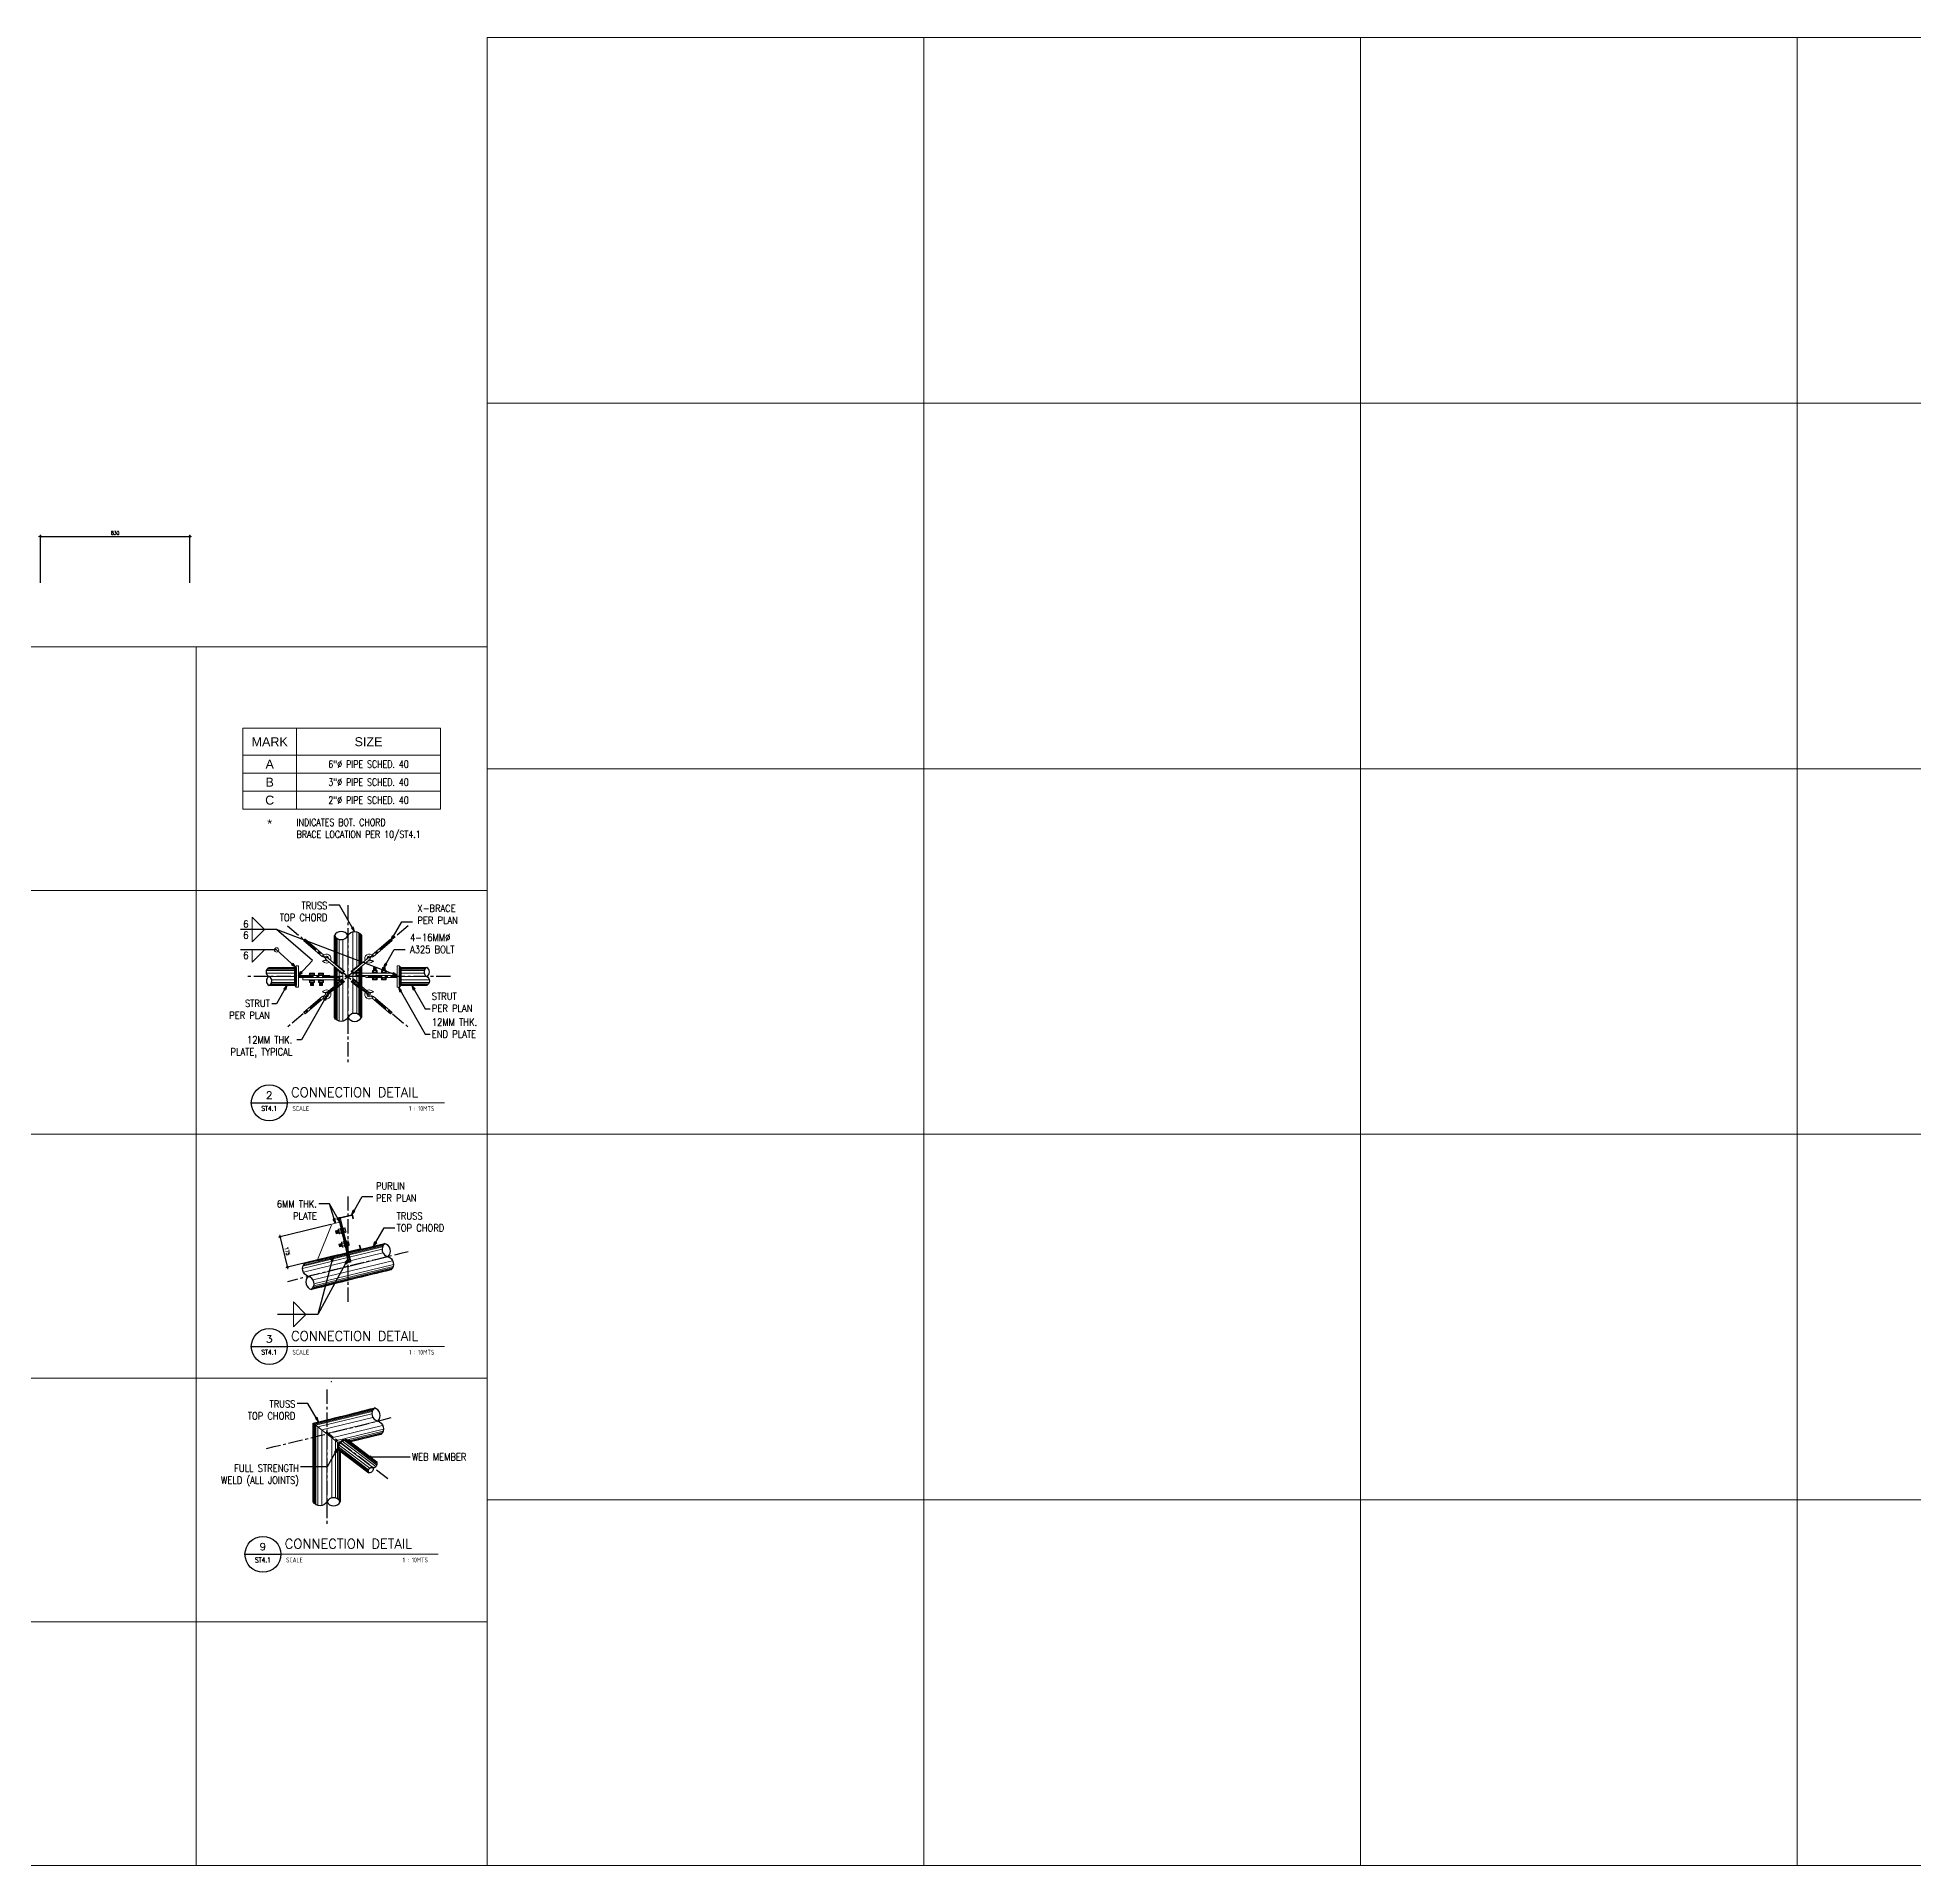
# Model space of a CAD drawing. Header units: millimetres. Extents: x -14320 to 437400, y -59080 to 73710.
# Drawn here: x 12078 to 22523, y 0 to 10170 of the extents above; entities that cross this region are included whole.
import ezdxf
from ezdxf.enums import TextEntityAlignment as Align

# ---------------------------------------------------------------- set-up
doc = ezdxf.new("R2010")
doc.units = ezdxf.units.MM
doc.header["$LTSCALE"] = 10
doc.header["$MEASUREMENT"] = 0
doc.set_wipeout_variables(frame=1)
doc.linetypes.add('CENTER', pattern=[50.8, 31.75, -6.35, 6.35, -6.35])
doc.linetypes.add('DOT', pattern=[6.35, 0, -6.35])
for name, color, linetype in [('A-ANNO_DIM', 1, 'Continuous'), ('A-NEW', 240, 'Continuous'), ('A_LINE', 1, 'Continuous'), ('TARGET-MAIN', 1, 'Continuous')]:
    doc.layers.add(name, color=color, linetype=linetype)
for name, color, linetype, lineweight in [('A_DIM', 1, 'Continuous', 5), ('CEE STEEL PURLINS', 46, 'Continuous', 15), ('HATCH', 8, 'Continuous', 5), ('HATCH 000', 251, 'Continuous', 5), ('S-Anno-Text', 52, 'Continuous', 15), ('S-ANNO-WELD', 1, 'Continuous', 9), ('S-BEAM-IDEN', 2, 'Continuous', 9), ('S-DETL-LN', 1, 'Continuous', 9), ('S_BOLTS', 252, 'Continuous', 9), ('S_STEEL PLATE', 2, 'Continuous', 15), ('S_STEEL TRUSS', 5, 'Continuous', 30), ('SCHEDULES-TEXT', 4, 'Continuous', 20), ('TEXT', 2, 'Continuous', 20), ('TURN BUCKLE', 3, 'Continuous', 9), ('WOUT', 251, 'DOT', 5)]:
    doc.layers.add(name, color=color, linetype=linetype, lineweight=lineweight)
doc.layers.add('GUIDE 001', color=214, linetype='Continuous', lineweight=0, plot=False)
doc.layers.add('S-DETL-GRID', color=62, linetype='Continuous', lineweight=9, plot=False)
doc.styles.add('1', font='simplex.shx', dxfattribs={"width": 0.85, "height": 40})
doc.styles.add('40', font='simplex.shx', dxfattribs={"width": 0.8, "height": 20})
doc.styles.add('ARCHITEXT', font='architxt.shx', dxfattribs={"width": 0.85})
doc.styles.add('ARIAL', font='arial.ttf')
doc.styles.add('ROMANS', font='romans.shx', dxfattribs={"width": 0.8, "height": 80})
doc.styles.add('SIMPLEX', font='SIMPLEX.shx', dxfattribs={"width": 1.1})
doc.dimstyles.new('ESCA10', dxfattribs={"dimtxt": 20, "dimasz": 0.25, "dimexe": 10, "dimexo": 10, "dimgap": 10, "dimtad": 1, "dimdec": 0, "dimrnd": 1, "dimdsep": 46, "dimtxsty": '40', "dimblk1": 'ESCADIM_ARW', "dimblk2": 'ESCADIM_ARW', "dimsah": 1, "dimcen": 50, "dimclrd": 1, "dimclre": 1, "dimclrt": 52, "dimadec": 0, "dimazin": 0, "dimtfac": 1, "dimtdec": 0, "dimtofl": 0, "dimtmove": 0, "dimatfit": 3, "dimldrblk": 'ESCADIM_ARW', "dimfxl": 1, "dimtolj": 1, "dimtzin": 0, "dimarcsym": 0})
doc.dimstyles.new('ESCA_ARW$7', dxfattribs={"dimtxt": 200, "dimasz": 1, "dimexe": 100, "dimexo": 100, "dimgap": 100, "dimtad": 1, "dimdec": 0, "dimrnd": 1, "dimdsep": 46, "dimtxsty": '1', "dimblk1": 'dim_arw', "dimblk2": 'dim_arw', "dimsah": 1, "dimcen": 50, "dimclrd": 1, "dimclre": 256, "dimclrt": 52, "dimadec": 0, "dimazin": 0, "dimtfac": 1, "dimtofl": 0, "dimtmove": 0, "dimatfit": 3, "dimldrblk": 'dim_arw', "dimfxl": 1, "dimtolj": 1, "dimtzin": 0, "dimarcsym": 0})
pattern_1 = [(45, (8135.2293, 1481), (-1.3258252, 1.3258252), []), (135, (8135.2293, 1481), (-1.3258252, -1.3258252), [])]
pattern_2 = [(75, (6515.2293, -132.4172), (-1.81111092, 0.4852857), []), (165, (6515.2293, -132.4172), (-0.4852857, -1.81111092), [])]

# ---------------------------------------------------------------- blocks, each defined once
blk = doc.blocks.new('EXT', base_point=(6.5784, 3.6597))
for p, q in [((6.5734, 3.6697), (6.5834, 3.6697)), ((6.5734, 3.6697), (6.5734, 3.6597)), ((6.5834, 3.6697), (6.5734, 3.6697)), ((6.5734, 3.6663), (6.5834, 3.6663)), ((6.5734, 3.663), (6.5834, 3.663)), ((6.5734, 3.6597), (6.5834, 3.6597)), ((6.575, 3.668), (6.5818, 3.668)), ((6.575, 3.6647), (6.5818, 3.6647)), ((6.575, 3.6613), (6.5818, 3.6613)), ((6.5834, 3.6597), (6.5834, 3.6697))]:
    blk.add_line(p, q)
blk = doc.blocks.new('BOLT', base_point=(6.579, 3.6798))
for p, q in [((6.571, 3.6847), (6.571, 3.6798)), ((6.575, 3.6847), (6.571, 3.6847)), ((6.575, 3.6858), (6.573, 3.6858)), ((6.575, 3.6798), (6.575, 3.6858)), ((6.575, 3.6858), (6.583, 3.6858)), ((6.575, 3.6847), (6.583, 3.6847)), ((6.585, 3.6858), (6.583, 3.6858)), ((6.583, 3.6798), (6.583, 3.6858)), ((6.587, 3.6847), (6.583, 3.6847)), ((6.587, 3.6798), (6.587, 3.6847))]:
    blk.add_line(p, q)
for centre, radius, start, end in [((6.573, 3.6833), 0.00241, 33.9696, 146.0304), ((6.579, 3.6777), 0.00805, 60.2058, 119.7942), ((6.585, 3.6833), 0.00241, 33.9696, 146.0304)]:
    blk.add_arc(centre, radius, start, end)
blk = doc.blocks.new('NUT20')
for p, q in [((0.0185, 0.0045), (-0.0185, 0.0045)), ((-0.0185, 0.0045), (-0.0185, 0)), ((-0.0185, 0), (0.0185, 0)), ((0.0185, 0), (0.0185, 0.0045))]:
    blk.add_line(p, q)
for name, p, xscale, yscale, zscale in [('BOLT', (0, 0.0045), 2.125, 2.666666666666667, 2.125), ('EXT', (0, 0.0205), 2, 2, 2)]:
    blk.add_blockref(name, p, dxfattribs=dict(xscale=xscale, yscale=yscale, zscale=zscale))
blk = doc.blocks.new('TARGET-DWGLABEL')
at = {"layer": 'TARGET-MAIN'}
blk.add_line((-7.5, 0), (7.5, 0), dxfattribs=at)
blk.add_circle((0, 0), 7.5, dxfattribs=at)
at = {"layer": 'TARGET-MAIN', "color": 2, "style": 'ARCHITEXT', "width": 0.85}
blk.add_text('SCALE', height=2, dxfattribs=at).set_placement((9.66, -2.36), align=Align.MIDDLE_LEFT)
at = {"layer": 'TARGET-MAIN', "color": 4, "style": 'ARCHITEXT', "width": 0.85}
blk.add_attdef('DWG_NO.', text='', height=3, dxfattribs=at).set_placement((0, 3.17), align=Align.MIDDLE_CENTER)
at = {"layer": 'TARGET-MAIN', "color": 6, "style": 'ARCHITEXT', "width": 0.85}
blk.add_attdef('DRAWING_TITLE', text='', height=5, dxfattribs=at).set_placement((9.08, 4.41), align=Align.MIDDLE_LEFT)
at = {"layer": 'TARGET-MAIN', "color": 3, "style": 'ARCHITEXT', "width": 0.85}
blk.add_attdef('SHT_NO.', text='', height=2, dxfattribs=at).set_placement((-0.02, -2.36), align=Align.MIDDLE_CENTER)
at = {"layer": 'TARGET-MAIN', "color": 2, "style": 'ARCHITEXT', "width": 0.85}
blk.add_attdef('SCALE', text='', height=2, dxfattribs=at).set_placement((69.6, -2.36), align=Align.MIDDLE_RIGHT)
blk = doc.blocks.new('dim_arw')
h = blk.add_hatch(color=256)
h.paths.add_polyline_path([(-126, 29), (0, 0), (-126, -29, -0.115681), (-133, 0, -0.115681)])
h.paths.add_polyline_path([(-249, 58), (-126, 29, 0.115681), (-133, 0, 0.115681), (-126, -29), (-249, -58)])
for p, q in [((0, 0), (-249, 58)), ((-249, 58), (-249, -58)), ((0, 0), (-249, -58))]:
    blk.add_line(p, q)
blk = doc.blocks.new('*U11')
at = {"layer": 'S-ANNO-WELD'}
blk.add_lwpolyline([(0, 0), (0, -0.162), (0.162, 0)], dxfattribs=at)
blk = doc.blocks.new('CIR-1')
at = {"layer": 'A_DIM'}
for p, q in [((-2, 0), (2, 0)), ((0, -2), (0, 2))]:
    blk.add_line(p, q, dxfattribs=at)
at = {"layer": 'A_DIM', "color": 2}
blk.add_circle((0, 0), 1, dxfattribs=at)
blk = doc.blocks.new('*D241')
at = {"layer": 'A-ANNO_DIM', "color": 0, "lineweight": -2, "transparency": 16777216}
for p, q in [((13710, 3567), (13420, 3496)), ((13429, 3493), (13468, 3333)), ((13752, 3397), (13462, 3326))]:
    blk.add_line(p, q, dxfattribs=at)
at = {"layer": 'Defpoints', "color": 0, "transparency": 16777216}
for p in [(13715, 3568), (13757, 3398), (13469, 3328)]:
    blk.add_point(p, dxfattribs=at)
at = {"layer": 'A-ANNO_DIM', "color": 0, "lineweight": -2, "transparency": 16777216, "xscale": 5, "yscale": 5, "zscale": 5}
for p, rotation in [((13428, 3498), 103.6820856574953), ((13469, 3328), 283.6820856574953)]:
    blk.add_blockref('CIR-1', p, dxfattribs=dict(at, rotation=rotation))
at = {"layer": 'A-ANNO_DIM', "color": 3, "transparency": 16777216, "insert": (13468, 3418), "char_height": 20, "attachment_point": 5, "rotation": 283.6821, "style": '40'}
blk.add_mtext('\\A1;175', dxfattribs=at)
blk = doc.blocks.new('ESCADIM_ARW')
at = {"color": 9}
blk.add_line((75, 0), (-75, 0), dxfattribs=at)
blk.add_circle((0, 0), 37.5, dxfattribs=at)
blk = doc.blocks.new('*D245')
at = {"layer": 'A-ANNO_DIM', "color": 0, "lineweight": -2, "transparency": 16777216}
for p, q in [((12094, 7136), (12094, 7402)), ((12099, 7394), (12920, 7394)), ((12925, 7136), (12925, 7402))]:
    blk.add_line(p, q, dxfattribs=at)
at = {"layer": 'Defpoints', "color": 0, "transparency": 16777216}
for p in [(12925, 7394), (12094, 7131), (12925, 7131)]:
    blk.add_point(p, dxfattribs=at)
at = {"layer": 'A-ANNO_DIM', "color": 0, "lineweight": -2, "transparency": 16777216, "xscale": 5, "yscale": 5, "zscale": 5, "rotation": 180}
blk.add_blockref('CIR-1', (12094, 7394), dxfattribs=at)
at = {"layer": 'A-ANNO_DIM', "color": 0, "lineweight": -2, "transparency": 16777216, "xscale": 5, "yscale": 5, "zscale": 5}
blk.add_blockref('CIR-1', (12925, 7394), dxfattribs=at)
at = {"layer": 'A-ANNO_DIM', "color": 3, "transparency": 16777216, "insert": (12510, 7414), "char_height": 20, "attachment_point": 5, "style": '40'}
blk.add_mtext('\\A1;830', dxfattribs=at)

msp = doc.modelspace()

# ---------------------------------------------------------------- hatches: boundary and pattern name
at = {"layer": 'HATCH'}
h = msp.add_hatch(dxfattribs=at)
h.set_pattern_fill('ANSI37', color=256, scale=15, style=0)
h.set_pattern_definition([(135, (19475.2293, 1481), (1.3258252, 1.3258252), []), (45, (19475.2293, 1481), (1.3258252, -1.3258252), [])])
h.paths.add_polyline_path([(13518.2, 5006), (13518.2, 4886), (13508.2, 4896), (13508.2, 4996)])
h = msp.add_hatch(dxfattribs=at)
h.set_pattern_fill('ANSI37', color=256, scale=15, style=0)
h.set_pattern_definition(pattern_1)
h.paths.add_polyline_path([(14092.2, 5006), (14092.2, 4886), (14102.2, 4896), (14102.2, 4996)])
h = msp.add_hatch(dxfattribs=at)
h.set_pattern_fill('ANSI37', color=256, scale=15, angle=30, style=0)
h.set_pattern_definition(pattern_2)
h.paths.add_polyline_path([(13800.4, 3404.3), (13799.9, 3406.6), (13635.6, 3366.8), (13636.2, 3364.5)])
h.paths.add_polyline_path([(13799.9, 3406.6), (13799.5, 3408.1), (13635.3, 3368.3), (13635.6, 3366.8)])
h.paths.add_polyline_path([(13799.5, 3408.1), (13799.4, 3408.6), (13635.2, 3368.6), (13635.3, 3368.3)])
h.paths.add_polyline_path([(13800.6, 3403.7), (13800.4, 3404.3), (13636.2, 3364.5), (13636.4, 3363.7)])
h = msp.add_hatch(dxfattribs=at)
h.set_pattern_fill('ANSI37', color=256, scale=15, angle=30, style=0)
h.set_pattern_definition(pattern_2)
h.paths.add_polyline_path([(13823.1, 3357.7), (13810.1, 3411.2), (13805.2, 3410), (13817.1, 3361.4), (13811.2, 3360), (13799.4, 3408.6), (13794.5, 3407.4), (13807.6, 3354)])
h = msp.add_hatch(dxfattribs=at)
h.set_pattern_fill('ANSI37', color=256, scale=15, angle=30, style=0)
h.set_pattern_definition([(75, (3325.4302, 147.8053), (-1.81111092, 0.4852857), []), (165, (3325.4302, 147.8053), (-0.4852857, -1.81111092), [])])
h.paths.add_polyline_path([(13825.6, 2357.7), (13825.2, 2358), (13819, 2356.4), (13819.3, 2356.2)])
h.paths.add_polyline_path([(13825.2, 2358), (13823.6, 2359.2), (13817.3, 2357.7), (13819, 2356.4)])
h.paths.add_polyline_path([(13823.6, 2359.2), (13821.2, 2361), (13814.9, 2359.5), (13817.3, 2357.7)])
h.paths.add_polyline_path([(13816.4, 2364.7), (13810.1, 2363.2), (13814.9, 2359.5), (13821.2, 2361)])
h.paths.add_polyline_path([(13812.2, 2367.9, 0.0183086), (13808.8, 2369), (13796.4, 2366, -0.0792988), (13809.7, 2363.4), (13810.1, 2363.2), (13816.4, 2364.7)])
h.paths.add_polyline_path([(13808.8, 2369, 0.2696647), (13761.7, 2357.6), (13774.2, 2360.6, -0.1344175), (13796.4, 2366)])
h.paths.add_polyline_path([(13774.2, 2360.6), (13761.7, 2357.6, 0.0200288), (13759.1, 2354.8), (13763.1, 2351.8, -0.0828646)])
h.paths.add_polyline_path([(13763.1, 2351.8), (13759.1, 2354.8, 0.0384015), (13754.6, 2348.9), (13758.5, 2345.8, -0.0433728)])
h.paths.add_polyline_path([(13754.6, 2348.9, 0.005949), (13754, 2347.9), (13754, 2336, -0.0627481), (13758.5, 2345.8)])
h.paths.add_polyline_path([(13754, 2347.9, 0.0836054), (13748, 2333.1), (13748, 2312.5, 0.0179979), (13748.9, 2309.2), (13754, 2305.3), (13754, 2311.6), (13753.3, 2312.1, -0.1410329), (13754, 2336)])
h.paths.add_polyline_path([(13748, 2333.1, 0.1078415), (13748, 2312.5)])
h.paths.add_polyline_path([(13758.7, 2308), (13754, 2311.6), (13754, 2305.3), (13758.7, 2301.8)])
h.paths.add_polyline_path([(13761, 2306.3), (13758.7, 2308), (13758.7, 2301.8), (13761, 2300)])
h.paths.add_polyline_path([(13762.6, 2305.1), (13761, 2306.3), (13761, 2300), (13762.6, 2298.8)])
h.paths.add_polyline_path([(13762.8, 2304.9), (13762.6, 2305.1), (13762.6, 2298.8), (13762.8, 2298.6)])
at = {"layer": 'HATCH 000'}
h = msp.add_hatch(color=33, dxfattribs=at)
edge = h.paths.add_edge_path()
edge.add_line((13836.4, 3598.7), (13832.1, 3616.2))
edge.add_arc((13826.3, 3614.8), 6, 13.69691, 103.69691)
edge.add_line((13824.9, 3620.6), (13763.7, 3605.7))
edge.add_arc((13765.1, 3599.9), 6, 103.69691, 193.69691)
edge.add_line((13759.3, 3598.5), (13803.8, 3415.7))
edge.add_arc((13809.6, 3417.1), 6, 193.69691, 283.69691)
edge.add_line((13811.1, 3411.3), (13872.3, 3426.2))
edge.add_arc((13870.9, 3432), 6, 283.69691, 373.69691)
edge.add_line((13876.7, 3433.5), (13872.4, 3450.9))
edge.add_line((13872.4, 3450.9), (13868.6, 3450))
edge.add_line((13868.6, 3450), (13872.8, 3432.5))
edge.add_arc((13870.9, 3432), 2, -76.30309, 13.69691, ccw=False)
edge.add_line((13871.3, 3430.1), (13810.1, 3415.2))
edge.add_arc((13809.6, 3417.1), 2, 193.69691, 283.69691, ccw=False)
edge.add_line((13807.7, 3416.6), (13763.2, 3599.4))
edge.add_arc((13765.1, 3599.9), 2, 103.69691, 193.69691, ccw=False)
edge.add_line((13764.6, 3601.8), (13825.8, 3616.7))
edge.add_arc((13826.3, 3614.8), 2, 13.69691, 103.69691, ccw=False)
edge.add_line((13828.2, 3615.3), (13832.5, 3597.8))
edge.add_line((13832.5, 3597.8), (13836.4, 3598.7))

# ---------------------------------------------------------------- linework, layer by layer
at = {"layer": 'A-NEW', "color": 253, "linetype": 'CENTER', "ltscale": 0.25}
for p, q in [((13805.2, 3722.8), (13805.2, 3126.3)), ((13687.8, 2647.3), (13687.8, 1901.2))]:
    msp.add_line(p, q, dxfattribs=at)
msp.add_lwpolyline([(14027.1, 2151.6), (13683.8, 2411.8)], dxfattribs=at)
for centre, radius, start, end in [((21117.7, -26100.1), 30327.5, 103.29975, 104.60714), ((5836.7, 34078.7), 32635.6, 283.31351, 284.57383)]:
    msp.add_arc(centre, radius, start, end, dxfattribs=at)
at = {"layer": 'A_LINE', "color": 1, "lineweight": 13}
for p, q in [((13267.8, 4243), (14342.7, 4243)), ((13267.8, 2887), (14342.7, 2887)), ((13232.5, 1731), (14307.5, 1731))]:
    msp.add_line(p, q, dxfattribs=at)
at = {"layer": 'CEE STEEL PURLINS'}
msp.add_lwpolyline([(13836.4, 3598.7), (13832.1, 3616.2, 0.4142136), (13824.9, 3620.6), (13763.7, 3605.7, 0.4142136), (13759.3, 3598.5), (13803.8, 3415.7, 0.4142136), (13811.1, 3411.3), (13872.3, 3426.2, 0.4142136), (13876.7, 3433.5), (13872.4, 3450.9), (13868.6, 3450), (13872.8, 3432.5, -0.4142136), (13871.3, 3430.1), (13810.1, 3415.2, -0.4142136), (13807.7, 3416.6), (13763.2, 3599.4, -0.4142136), (13764.6, 3601.8), (13825.8, 3616.7, -0.4142136), (13828.2, 3615.3), (13832.5, 3597.8), (13836.4, 3598.7)], format="xyb", dxfattribs=at)
at = {"layer": 'GUIDE 001'}
for p in [(13757.8, 3604.3), (13830.7, 3622.1), (13805.2, 3409.9), (13878.1, 3427.6), (13713.3, 2691.1), (13687.8, 2478.9), (13760.7, 2496.6), (13939.6, 2249.9)]:
    msp.add_point(p, dxfattribs=at)
at = {"layer": 'HATCH', "color": 250}
for p, q in [((13352.4, 4964.4), (13518.2, 4964.4)), ((13352.6, 4978.7), (13518.2, 4978.7)), ((13355.9, 4986.1), (13518.2, 4986.1)), ((13359, 4990.1), (13518.2, 4990.1)), ((13362.3, 4993.2), (13518.2, 4993.2)), ((13364.5, 4994.8), (13518.2, 4994.8)), ((13366.2, 4995.8), (13518.2, 4995.8)), ((13366.5, 4946), (13518.2, 4946)), ((13380.4, 4913.3), (13518.2, 4913.3)), ((13380.7, 4927.6), (13518.2, 4927.6)), ((14243.6, 4995.8), (14102.2, 4995.8)), ((14241.9, 4994.8), (14102.2, 4994.8)), ((14239.7, 4993.2), (14102.2, 4993.2)), ((14236.4, 4990.1), (14102.2, 4990.1)), ((14233.3, 4986.1), (14102.2, 4986.1)), ((14230, 4978.7), (14102.2, 4978.7)), ((14229.8, 4964.4), (14102.2, 4964.4)), ((14243.9, 4946), (14102.2, 4946)), ((14258.1, 4927.6), (14102.2, 4927.6)), ((14257.8, 4913.3), (14102.2, 4913.3)), ((13366.8, 4896.2), (13518.2, 4896.2)), ((13368.6, 4897.2), (13518.2, 4897.2)), ((13370.7, 4898.8), (13518.2, 4898.8)), ((13374.1, 4901.9), (13518.2, 4901.9)), ((13377.1, 4905.9), (13518.2, 4905.9)), ((14254.5, 4905.9), (14102.2, 4905.9)), ((14251.5, 4901.9), (14102.2, 4901.9)), ((14248.1, 4898.8), (14102.2, 4898.8)), ((14246, 4897.2), (14102.2, 4897.2)), ((14244.2, 4896.2), (14102.2, 4896.2)), ((13558.1, 3340.7), (14000.4, 3448)), ((13561.9, 3346.5), (14004.2, 3453.7)), ((13564.5, 3349.5), (14006.7, 3456.7)), ((13566.7, 3351.7), (14009, 3458.9)), ((13552.9, 3321.9), (13995.2, 3429.1)), ((13555.1, 3333.9), (13997.4, 3441.1)), ((13557.5, 3300.9), (13999.8, 3408.1)), ((13584.6, 3276.9), (14027, 3386.3)), ((13611.9, 3257.4), (14054.2, 3364.6)), ((13616.5, 3236.3), (14058.8, 3343.6)), ((13606.2, 3207.4), (14045, 3313.8)), ((13608, 3209.5), (14047.2, 3316)), ((13610, 3212.4), (14049.8, 3319)), ((13613.1, 3217.9), (14053.6, 3324.7)), ((13615.5, 3224.6), (14056.6, 3331.6)), ((13949.4, 2542), (13612.8, 2460.3)), ((13947.7, 2539.9), (13614.4, 2459.1)), ((13945.6, 2537), (13616.7, 2457.2)), ((13942.6, 2531.5), (13621.4, 2453.6)), ((13940.1, 2524.8), (13627.4, 2448.9)), ((13939.1, 2513.1), (13638.5, 2440.1)), ((13758.5, 2345.8), (13612.8, 2460.3)), ((13613.1, 2023.3), (13613.1, 2460.1)), ((13614.7, 2020.6), (13614.7, 2458.9)), ((13617, 2017.4), (13617, 2457)), ((13621.7, 2012.3), (13621.7, 2453.3)), ((13627.6, 2007.8), (13627.6, 2448.7)), ((13638.8, 2002.8), (13638.8, 2439.9)), ((13943.8, 2492), (13660, 2423.2)), ((13660.3, 2002.4), (13660.3, 2423)), ((13971, 2472.5), (13686.5, 2402.4)), ((13998.1, 2448.5), (13715.2, 2379.9)), ((14002.7, 2427.5), (13736.7, 2362.9)), ((14000.6, 2415.5), (13796.4, 2366)), ((13997.5, 2408.7), (13810.1, 2363.2)), ((13993.8, 2402.9), (13814.9, 2359.5)), ((13687.8, 2023.7), (13687.8, 2401.4)), ((13715.4, 2045), (13715.4, 2379.7)), ((13736.9, 2044.5), (13736.9, 2362.8)), ((13774.2, 2360.6), (13747.8, 2354.2)), ((13748, 2039.6), (13748, 2354.1)), ((13751.9, 2322.4), (13919.4, 2195.5)), ((13752.1, 2318.5), (13919.4, 2191.8)), ((13752.4, 2329.1), (13920.7, 2201.5)), ((13752.6, 2315.3), (13920, 2188.4)), ((13752.9, 2313.5), (13920.5, 2186.5)), ((13753.2, 2312.3), (13921.1, 2185)), ((13754, 2336), (13754, 2349.4)), ((13754, 2035), (13754, 2311.6)), ((13755.6, 2340.2), (13927.1, 2210.2)), ((13758.7, 2030), (13758.7, 2308)), ((13761, 2026.8), (13761, 2306.3)), ((13762.6, 2024.1), (13762.6, 2305.1)), ((13763.1, 2351.8), (13943.9, 2214.7)), ((13774.1, 2360.7), (13960.7, 2219.3)), ((13786.1, 2365.1), (13967, 2228)), ((13794.1, 2366), (13968.4, 2233.9)), ((13799.3, 2365.8), (13968.4, 2237.6)), ((13804.2, 2365), (13967.8, 2241)), ((13807.1, 2364.3), (13967.2, 2242.9)), ((13809.4, 2363.6), (13966.6, 2244.4)), ((13991.2, 2399.9), (13817.3, 2357.7)), ((13988.9, 2397.7), (13819, 2356.4))]:
    msp.add_line(p, q, dxfattribs=at)
at = {"layer": 'S-ANNO-WELD'}
msp.add_circle((13408.5, 5094), 12, dxfattribs=at)
at = {"layer": 'S-BEAM-IDEN'}
for points in [[(13530.2, 4886), (13518.2, 4886), (13518.2, 5006), (13530.2, 5006)], [(14080.2, 4886), (14092.2, 4886), (14092.2, 5006), (14080.2, 5006)], [(13799.4, 3408.6), (13635.2, 3368.6), (13715.2, 3568.2), (13757.9, 3578.6)], [(13757.9, 3578.6), (13763.8, 3580), (13817.1, 3361.4), (13811.2, 3360)]]:
    msp.add_lwpolyline(points, close=True, dxfattribs=at)
at = {"layer": 'S-DETL-GRID'}
for p, q in [((17010, 10170), (17010, 0)), ((19440, 10170), (19440, 0)), ((21870, 10170), (21870, 0)), ((29160, 8136), (14580, 8136)), ((12960, 6780), (12960, 0)), ((29160, 6102), (14580, 6102)), ((14580, 5424), (4860, 5424)), ((14580, 4068), (4860, 4068)), ((29160, 4068), (14580, 4068)), ((14580, 2712), (4860, 2712)), ((29160, 2034), (14580, 2034)), ((14580, 1356), (4860, 1356))]:
    msp.add_line(p, q, dxfattribs=at)
msp.add_lwpolyline([(14580, 10170), (29160, 10170), (29160, 0), (14580, 0)], close=True, dxfattribs=at)
at = {"layer": 'S-DETL-LN', "color": 2}
for p, q in [((13220, 6327), (13220, 5877)), ((13220, 6327), (14320, 6327)), ((13520, 6327), (13520, 5877)), ((14320, 6327), (14320, 5877)), ((13220, 5877), (14320, 5877))]:
    msp.add_line(p, q, dxfattribs=at)
at = {"layer": 'S-DETL-LN'}
for p, q in [((13220, 6177), (14320, 6177)), ((13220, 6077), (14320, 6077)), ((13220, 5977), (14320, 5977))]:
    msp.add_line(p, q, dxfattribs=at)
at = {"layer": 'S_BOLTS'}
for p, q in [((13590.4, 4955.6), (13620, 4955.6)), ((13590.4, 4952), (13590.4, 4955.6)), ((13620, 4952), (13590.4, 4952)), ((13620, 4955.6), (13620, 4952)), ((13990.4, 4936.4), (13990.4, 4940)), ((13990.4, 4940), (14020, 4940)), ((14020, 4936.4), (13990.4, 4936.4)), ((14020, 4940), (14020, 4936.4)), ((13776, 3546.8), (13779.5, 3547.6)), ((13783, 3518), (13776, 3546.8)), ((13779.5, 3547.6), (13786.5, 3518.9)), ((13786.5, 3518.9), (13783, 3518)), ((13797.2, 3474.8), (13793.7, 3473.9)), ((13800.8, 3445.1), (13793.7, 3473.9)), ((13797.2, 3474.8), (13804.3, 3446)), ((13804.3, 3446), (13800.8, 3445.1))]:
    msp.add_line(p, q, dxfattribs=at)
at = {"layer": 'S_STEEL TRUSS', "linetype": 'Continuous', "ltscale": 2000}
for points in [[(13730.2, 5173.5, 0.5986677), (13805.2, 5173.5, 0.5986677), (13730.2, 5173.5)], [(14009.8, 3459.8, 0.6022771), (14027.8, 3386.8, 0.5915496), (14009.8, 3459.8)], [(13603.1, 3204.2, 0.5986677), (13584.6, 3276.9, 0.5986677), (13603.1, 3204.2)], [(13952.5, 2545.2, 0.5986677), (13971, 2472.5, 0.5986677), (13952.5, 2545.2)], [(13921.2, 2184.8, -0.5986677), (13943.9, 2214.7, -0.5986677), (13921.2, 2184.8)]]:
    msp.add_lwpolyline(points, format="xyb", close=True, dxfattribs=at)
for points in [[(13366.5, 4946, -0.5986677), (13366.5, 4996), (13518.2, 4996), (13518.2, 4896), (13366.5, 4896, 0.5986677), (13366.5, 4946, 0.5986677), (13366.5, 4896)], [(14243.9, 4946, -0.5986677), (14243.9, 4896), (14092.2, 4896), (14092.2, 4996), (14243.9, 4996, 0.5986677), (14243.9, 4946, 0.5986677), (14243.9, 4996)], [(13584.6, 3276.9, -0.5742776), (13567, 3352), (14009.8, 3459.8)], [(14027.8, 3386.8, -0.5950042), (14044.9, 3314)], [(13687.8, 2023.7, -0.5986677), (13612.8, 2023.7), (13612.8, 2460.3)], [(13971, 2472.5, -0.5742776), (13988.6, 2397.4), (13819.3, 2356.2)], [(13762.8, 2304.9), (13762.8, 2023.7, 0.5986677), (13687.8, 2023.7, 0.5986677), (13762.8, 2023.7)], [(13943.9, 2214.7, 0.5986677), (13966.5, 2244.6), (13809.7, 2363.4)]]:
    msp.add_lwpolyline(points, format="xyb", dxfattribs=at)
msp.add_lwpolyline([(13753.3, 2312.1), (13921.2, 2184.8)], dxfattribs=at)
for centre, radius, start, end in [((21117.7, -26100.1), 30252.5, 103.52045, 104.38267), ((2768, 46571.9), 45425.2, 283.81216, 284.25382), ((13795.1, 2322.8), 43.2, 70.193, 194.30619)]:
    msp.add_arc(centre, radius, start, end, dxfattribs=at)
at = {"layer": 'TURN BUCKLE', "linetype": 'Continuous'}
for points in [[(13670.3, 5066.9, 0.3375564), (13673.2, 5066.8, -2.1034695), (13668.2, 5028.6, 0.2334596), (13663.1, 5030.1, -0.3504512), (13680.5, 5034.2, 1.7224935), (13679.3, 5056.4, -0.3200023), (13662.6, 5057.7), (13560, 5143.7, 0.5986677), (13563.8, 5148.3, 0.5986677), (13560, 5143.7)], [(13563.8, 5148.3, -0.5986677), (13567.7, 5152.9), (13670.3, 5066.9)], [(13940.1, 5066.9, -0.3375564), (13937.2, 5066.8, 2.1034695), (13942.3, 5028.6, -0.2334596), (13947.3, 5030.1, 0.3504512), (13930, 5034.2, -1.7224935), (13931.2, 5056.4, 0.3200023), (13947.8, 5057.7), (14050.5, 5143.7, -0.5986677), (14046.6, 5148.3, -0.5986677), (14050.5, 5143.7)], [(14046.6, 5148.3, 0.5986677), (14042.8, 5152.9), (13940.1, 5066.9)], [(13670.3, 4825.1, -0.3375564), (13673.2, 4825.2, 2.1034695), (13668.2, 4863.4, -0.2334596), (13663.1, 4861.9, 0.3504512), (13680.5, 4857.8, -1.7224935), (13679.3, 4835.6, 0.3200023), (13662.6, 4834.3), (13560, 4748.3, -0.5986677), (13563.8, 4743.7, -0.5986677), (13560, 4748.3)], [(13940.1, 4825.1, 0.3375564), (13937.2, 4825.2, -2.1034695), (13942.3, 4863.4, 0.2334596), (13947.3, 4861.9, -0.3504512), (13930, 4857.8, 1.7224935), (13931.2, 4835.6, -0.3200023), (13947.8, 4834.3), (14050.5, 4748.3, 0.5986677), (14046.6, 4743.7, 0.5986677), (14050.5, 4748.3)]]:
    msp.add_lwpolyline(points, format="xyb", dxfattribs=at)

# ---------------------------------------------------------------- block references
at = {"layer": 'S-ANNO-WELD', "xscale": -426.6666666666861, "yscale": 426.6666666666642, "zscale": 426.6666666666666, "rotation": 180}
for p in [(13272.5, 5207), (13502, 3066)]:
    msp.add_blockref('*U11', p, dxfattribs=at)
at = {"layer": 'S-ANNO-WELD', "xscale": 426.6666666666861, "yscale": 426.6666666666861, "zscale": 426.6666666666861}
for p in [(13272.5, 5207), (13272.5, 5094), (13502, 3066)]:
    msp.add_blockref('*U11', p, dxfattribs=at)
at = {"layer": 'S_BOLTS', "color": 2, "yscale": 800.0000000005625, "zscale": 800.0000000005626}
for p, xscale, rotation in [((13605.2, 4928), -800.0000000000376, 180), ((14005.2, 4964), -800.0000000000376, 359.9999999997445), ((13769.8, 3530), -800.0000000000375, 103.7077277953048), ((13787.5, 3457.2), -800.0000000000375, 103.7077277953048)]:
    msp.add_blockref('NUT20', p, dxfattribs=dict(at, xscale=xscale, rotation=rotation))
at = {"layer": 'S_BOLTS', "extrusion": (0, 0, -1), "xscale": 1700.00000000008, "yscale": 1600.000000001125, "zscale": -1700.000000001196}
msp.add_blockref('BOLT', (-13605.2, 4955.6), dxfattribs=at)
for p, rotation in [((-14005.2, 4936.4), 180.0000000002553), ((-13783, 3533.2), 76.29227220469507), ((-13800.7, 3460.4), 76.29227220469507)]:
    msp.add_blockref('BOLT', p, dxfattribs=dict(at, rotation=rotation))
at = {"layer": 'TARGET-MAIN', "color": 1, "lineweight": 13}
ref = msp.add_blockref('TARGET-DWGLABEL', (13367.8, 4243), dxfattribs=dict(at, xscale=13.33333333333333, yscale=13.33333333333333, zscale=13.33333333333333))
ref.add_attrib('DWG_NO.', '2', dxfattribs={"color": 4, "height": 40, "style": 'SIMPLEX', "width": 1.1}).set_placement((13367.8, 4285.3), align=Align.MIDDLE_CENTER)
ref.add_attrib('SHT_NO.', 'ST4.1', dxfattribs={"color": 3, "height": 26.67, "style": 'SIMPLEX', "width": 0.8}).set_placement((13367.6, 4211.6), align=Align.MIDDLE_CENTER)
ref.add_attrib('DRAWING_TITLE', 'CONNECTION DETAIL', dxfattribs={"color": 5, "height": 53.333, "style": 'SIMPLEX'}).set_placement((13488.8, 4301.8), align=Align.MIDDLE_LEFT)
ref.add_attrib('SCALE', '1 : 10MTS', dxfattribs={"color": 2, "height": 26.67, "style": 'ARCHITEXT', "width": 0.85}).set_placement((14286.1, 4211.6), align=Align.MIDDLE_RIGHT)
ref = msp.add_blockref('TARGET-DWGLABEL', (13367.8, 2887), dxfattribs=dict(at, xscale=13.33333333333333, yscale=13.33333333333333, zscale=13.33333333333333))
ref.add_attrib('DWG_NO.', '3', dxfattribs={"color": 4, "height": 40, "style": 'SIMPLEX', "width": 1.1}).set_placement((13367.8, 2929.3), align=Align.MIDDLE_CENTER)
ref.add_attrib('SHT_NO.', 'ST4.1', dxfattribs={"color": 3, "height": 26.67, "style": 'SIMPLEX', "width": 0.8}).set_placement((13367.6, 2855.6), align=Align.MIDDLE_CENTER)
ref.add_attrib('DRAWING_TITLE', 'CONNECTION DETAIL', dxfattribs={"color": 5, "height": 53.333, "style": 'SIMPLEX'}).set_placement((13488.8, 2945.8), align=Align.MIDDLE_LEFT)
ref.add_attrib('SCALE', '1 : 10MTS', dxfattribs={"color": 2, "height": 26.67, "style": 'ARCHITEXT', "width": 0.85}).set_placement((14286.1, 2855.6), align=Align.MIDDLE_RIGHT)
ref = msp.add_blockref('TARGET-DWGLABEL', (13332.5, 1731), dxfattribs=dict(at, xscale=13.33333333333333, yscale=13.33333333333333, zscale=13.33333333333333))
ref.add_attrib('DWG_NO.', '9', dxfattribs={"color": 4, "height": 40, "style": 'SIMPLEX', "width": 1.1}).set_placement((13332.5, 1773.3), align=Align.MIDDLE_CENTER)
ref.add_attrib('SHT_NO.', 'ST4.1', dxfattribs={"color": 3, "height": 26.67, "style": 'SIMPLEX', "width": 0.8}).set_placement((13332.3, 1699.6), align=Align.MIDDLE_CENTER)
ref.add_attrib('DRAWING_TITLE', 'CONNECTION DETAIL', dxfattribs={"color": 5, "height": 53.333, "style": 'SIMPLEX'}).set_placement((13453.6, 1789.8), align=Align.MIDDLE_LEFT)
ref.add_attrib('SCALE', '1 : 10MTS', dxfattribs={"color": 2, "height": 26.67, "style": 'ARCHITEXT', "width": 0.85}).set_placement((14250.8, 1699.6), align=Align.MIDDLE_RIGHT)

# ---------------------------------------------------------------- texts
at = {"layer": 'S-Anno-Text', "char_height": 40, "width": 568.686, "style": '1'}
for s, insert, attachment_point in [('TRUSS\\PTOP CHORD', (13691.1, 5253.8), 9), ('X-BRACE\\PPER PLAN', (14192.1, 5238.2), 7), ('6', (13222.8, 5257.8), 1), ('6', (13222.8, 5156.2), 7), ('4-16MM%%C\\PA325 BOLT', (14150.8, 5076.2), 7), ('6', (13222.8, 5043.2), 7), ('STRUT\\PPER PLAN', (13370.9, 4709.8), 9), ('STRUT\\PPER PLAN', (14272.4, 4749.1), 7), ('12MM THK.\\PEND PLATE', (14272.4, 4605.5), 7), ('12MM THK.\\PPLATE, TYPICAL', (13496, 4494.4), 9), ('PURLIN\\PPER PLAN', (13961.4, 3693.6), 7), ('6MM THK.\\PPLATE', (13632.7, 3593.1), 9), ('TRUSS\\PTOP CHORD', (14076.5, 3527.1), 7), ('TRUSS\\PTOP CHORD', (13513.3, 2481.1), 9), ('FULL STRENGTH\\PWELD (ALL JOINTS)', (13532.4, 2110.3), 9), ('WEB MEMBER', (14161.4, 2253), 7)]:
    msp.add_mtext(s, dxfattribs=dict(at, insert=insert, attachment_point=attachment_point))
at = {"layer": 'SCHEDULES-TEXT', "color": 1, "char_height": 50, "width": 6229.431, "attachment_point": 5, "style": 'ARIAL'}
for s, insert in [('MARK', (13370, 6252)), ('SIZE', (13920, 6252)), ('A', (13370, 6127)), ('B', (13370, 6027)), ('C', (13370, 5927)), ('*', (13370, 5796.2))]:
    msp.add_mtext(s, dxfattribs=dict(at, insert=insert))
at = {"layer": 'TEXT', "color": 2, "char_height": 40, "width": 6229.431, "attachment_point": 5, "style": 'ROMANS'}
for s, insert in [('6"%%C PIPE SCHED. 40', (13920, 6127)), ('3"%%C PIPE SCHED. 40', (13920, 6027)), ('2"%%C PIPE SCHED. 40', (13920, 5927)), ('\\pxql;INDICATES BOT. CHORD\\PBRACE LOCATION PER 10/ST4.1', (16634.7, 5763.2))]:
    msp.add_mtext(s, dxfattribs=dict(at, insert=insert))

# ---------------------------------------------------------------- dimensions: what is measured, and where the dimension line sits
at = {"layer": 'A-ANNO_DIM'}
dim = msp.add_linear_dim(base=(12924.8, 7394), p1=(12094.5, 7130.6), p2=(12924.8, 7130.6), dimstyle='ESCA10', override={"dimtxt": 20, "dimasz": 5, "dimexe": 8, "dimexo": 5, "dimgap": 10, "dimblk": 'CIR-1', "dimsah": 0, "dimcen": 10, "dimclrd": 0, "dimclre": 0, "dimclrt": 3, "dimtix": 1, "dimtofl": 1, "dimtvp": 1}, dxfattribs=at)
dim.commit()
dim.dimension.update_dxf_attribs({"geometry": '*D245', "text_midpoint": (12509.6, 7414)})
dim = msp.add_aligned_dim(p1=(13715.2, 3568.2), p2=(13756.6, 3398.2), distance=-295.5, dimstyle='ESCA10', override={"dimtxt": 20, "dimasz": 5, "dimexe": 8, "dimexo": 5, "dimgap": 10, "dimblk": 'CIR-1', "dimsah": 0, "dimcen": 10, "dimclrd": 0, "dimclre": 0, "dimclrt": 3, "dimtix": 1, "dimtofl": 1, "dimtvp": 1}, dxfattribs=at)
dim.commit()
dim.dimension.update_dxf_attribs({"geometry": '*D241', "text_midpoint": (13468.2, 3418)})

# ---------------------------------------------------------------- leaders
at = {"layer": 'S-ANNO-WELD'}
for points in [[(13842.1, 5196), (13758.6, 5342.1), (13698.9, 5342.1)], [(14046.5, 5147.9), (14104.8, 5249.9), (14164.5, 5249.9)], [(13530.2, 4952), (13607.8, 5035.4), (13408.5, 5207), (13206.7, 5207)], [(13514.2, 4997.7), (13408.5, 5094), (13206.7, 5094)], [(14005.2, 4993.5), (14063.5, 5095.5), (14123.3, 5095.5)], [(13465.9, 4896), (13407.6, 4794), (13381, 4794)], [(14086.2, 4886), (14235.6, 4624.6), (14262.3, 4624.6)], [(14161.5, 4896), (14235.6, 4766.3), (14262.3, 4766.3)], [(13760.8, 3579.3), (13702.5, 3681.3), (13642.8, 3681.3)], [(13736.6, 3573.4), (13702.5, 3681.3), (13642.8, 3681.3)], [(13826.3, 3620.8), (13884.6, 3722.8), (13944.3, 3722.8)], [(13948.3, 3444.8), (14006.7, 3546.8), (14066.4, 3546.8)], [(13722.5, 3389.9), (13638, 3066), (13414.3, 3066)], [(13805.2, 3372.3), (13638, 3066), (13536.6, 3066)], [(13641.4, 2467.3), (13583.1, 2569.3), (13523.4, 2569.3)], [(13748, 2320.4), (13689.7, 2218.4), (13541.5, 2218.4)], [(13907.2, 2273.3), (14151.3, 2273.3)]]:
    msp.add_leader(points, dimstyle='ESCA_ARW$7', override={"dimscale": 0.1}, dxfattribs=at)

# ---------------------------------------------------------------- next in the draw order: wipeouts: each hides what was drawn before it
msp.add_wipeout([(13837.9, 4926.5), (13830.2, 4917.2), (13923.2, 4839.4), (13930.9, 4848.6)]).dxf.layer = 'WOUT'

# ---------------------------------------------------------------- next in the draw order: linework, layer by layer
at = {"layer": 'HATCH', "color": 250}
for p, q in [((13832.8, 4739.7), (13832.8, 5194.8)), ((13854.3, 4739.3), (13854.3, 5194.4)), ((13865.4, 4734.3), (13865.4, 5189.4)), ((13871.4, 4729.8), (13871.4, 5184.9)), ((13876.1, 4724.8), (13876.1, 5179.9)), ((13878.4, 4721.5), (13878.4, 5176.6)), ((13880, 4718.9), (13880, 5174))]:
    msp.add_line(p, q, dxfattribs=at)
at = {"layer": 'S_BOLTS'}
for p, q in [((13940.4, 4936.4), (13940.4, 4940)), ((13940.4, 4940), (13970, 4940)), ((13970, 4936.4), (13940.4, 4936.4)), ((13970, 4940), (13970, 4936.4))]:
    msp.add_line(p, q, dxfattribs=at)
at = {"layer": 'S_STEEL PLATE'}
for points in [[(13930.9, 4848.6), (13837.9, 4926.5), (13830.2, 4917.2), (13923.2, 4839.4)], [(14055.2, 4964), (13855.2, 4964), (13855.2, 4952), (14055.2, 4952)], [(13905.2, 4940), (14080.2, 4940), (14080.2, 4952), (13905.2, 4952)]]:
    msp.add_lwpolyline(points, close=True, dxfattribs=at)
at = {"layer": 'TURN BUCKLE', "linetype": 'Continuous'}
msp.add_lwpolyline([(14046.6, 4743.7, -0.5986677), (14042.8, 4739.1), (13940.1, 4825.1)], format="xyb", dxfattribs=at)

# ---------------------------------------------------------------- next in the draw order: block references
at = {"layer": 'S_BOLTS', "color": 2, "xscale": -800.0000000000376, "yscale": 800.0000000005625, "zscale": 800.0000000005626, "rotation": 359.9999999997445}
msp.add_blockref('NUT20', (13955.2, 4964), dxfattribs=at)
at = {"layer": 'S_BOLTS', "extrusion": (0, 0, -1), "xscale": 1700.00000000008, "yscale": 1600.000000001125, "zscale": -1700.000000001196, "rotation": 180.0000000002553}
msp.add_blockref('BOLT', (-13955.2, 4936.4), dxfattribs=at)

# ---------------------------------------------------------------- next in the draw order: wipeouts: each hides what was drawn before it
msp.add_wipeout([(13679.5, 4848.6), (13687.2, 4839.4), (13780.2, 4917.2), (13772.5, 4926.5)]).dxf.layer = 'WOUT'

# ---------------------------------------------------------------- next in the draw order: linework, layer by layer
at = {"layer": 'A-NEW', "color": 253, "linetype": 'CENTER', "ltscale": 0.25}
for p, q in [((13805.2, 5342.1), (13805.2, 4468)), ((13469.4, 5227.1), (14141, 4664.9)), ((14141, 5227.1), (13469.4, 4664.9)), ((14376.3, 4946), (13234.2, 4946))]:
    msp.add_line(p, q, dxfattribs=at)
at = {"layer": 'HATCH', "color": 250}
for p, q in [((13730.5, 4718), (13730.5, 5173.1)), ((13732.1, 4715.4), (13732.1, 5170.5)), ((13734.4, 4712.1), (13734.4, 5167.2)), ((13739.1, 4707.1), (13739.1, 5162.2)), ((13745, 4702.6), (13745, 5157.7)), ((13756.2, 4697.6), (13756.2, 5152.7)), ((13777.7, 4697.2), (13777.7, 5152.3)), ((13805.2, 4718.5), (13805.2, 5173.5))]:
    msp.add_line(p, q, dxfattribs=at)
at = {"layer": 'S-DETL-GRID', "color": 252}
msp.add_lwpolyline([(4860, 6780), (14580, 6780), (14580, 0), (4860, 0)], close=True, dxfattribs=at)
at = {"layer": 'S_BOLTS'}
for p, q in [((13640.4, 4955.6), (13670, 4955.6)), ((13640.4, 4952), (13640.4, 4955.6)), ((13670, 4952), (13640.4, 4952)), ((13670, 4955.6), (13670, 4952))]:
    msp.add_line(p, q, dxfattribs=at)
at = {"layer": 'S_STEEL PLATE'}
for points in [[(13705.2, 4952), (13530.2, 4952), (13530.2, 4940), (13705.2, 4940)], [(13555.2, 4928), (13755.2, 4928), (13755.2, 4940), (13555.2, 4940)], [(13679.5, 4848.6), (13772.5, 4926.5), (13780.2, 4917.2), (13687.2, 4839.4)]]:
    msp.add_lwpolyline(points, close=True, dxfattribs=at)
at = {"layer": 'S_STEEL TRUSS', "linetype": 'Continuous', "ltscale": 2000}
for points in [[(13805.2, 4718.5, -0.5986677), (13730.2, 4718.5), (13730.2, 5173.5)], [(13805.2, 5173.5, -0.5986677), (13880.2, 5173.5), (13880.2, 4718.5, 0.5986677), (13805.2, 4718.5, 0.5986677), (13880.2, 4718.5)]]:
    msp.add_lwpolyline(points, format="xyb", dxfattribs=at)
at = {"layer": 'TURN BUCKLE', "linetype": 'Continuous'}
msp.add_lwpolyline([(13563.8, 4743.7, 0.5986677), (13567.7, 4739.1), (13670.3, 4825.1)], format="xyb", dxfattribs=at)

# ---------------------------------------------------------------- next in the draw order: block references
at = {"layer": 'S_BOLTS', "color": 2, "xscale": -800.0000000000376, "yscale": 800.0000000005625, "zscale": 800.0000000005626, "rotation": 180}
msp.add_blockref('NUT20', (13655.2, 4928), dxfattribs=at)
at = {"layer": 'S_BOLTS', "extrusion": (0, 0, -1), "xscale": 1700.00000000008, "yscale": 1600.000000001125, "zscale": -1700.000000001196}
msp.add_blockref('BOLT', (-13655.2, 4955.6), dxfattribs=at)

# ---------------------------------------------------------------- next in the draw order: leaders
at = {"layer": 'S-ANNO-WELD'}
msp.add_leader([(13687.2, 4839.4), (13547.2, 4594.4), (13520.5, 4594.4)], dimstyle='ESCA_ARW$7', override={"dimscale": 0.1}, dxfattribs=at)

# ---------------------------------------------------------------- next in the draw order: wipeouts: each hides what was drawn before it
msp.add_wipeout([(13837.9, 4965.5), (13830.2, 4974.8), (13923.2, 5052.6), (13930.9, 5043.4)]).dxf.layer = 'WOUT'

# ---------------------------------------------------------------- next in the draw order: linework, layer by layer
at = {"layer": 'S_STEEL PLATE'}
msp.add_lwpolyline([(13930.9, 5043.4), (13837.9, 4965.5), (13830.2, 4974.8), (13923.2, 5052.6)], close=True, dxfattribs=at)

# ---------------------------------------------------------------- next in the draw order: wipeouts: each hides what was drawn before it
msp.add_wipeout([(13679.5, 5043.4), (13687.2, 5052.6), (13780.2, 4974.8), (13772.5, 4965.5)]).dxf.layer = 'WOUT'

# ---------------------------------------------------------------- next in the draw order: hatches: boundary and pattern name
at = {"layer": 'HATCH'}
h = msp.add_hatch(dxfattribs=at)
h.set_pattern_fill('ANSI37', color=256, scale=15, angle=45, style=0)
h.set_pattern_definition([(90, (8135.2293, 1481), (-1.875, 3e-16), []), (180, (8135.2293, 1481), (-3e-16, -1.875), [])])
h.paths.add_polyline_path([(13730.2, 4891), (13730.2, 4897.6), (13773.2, 4933.5), (13787.3, 4916.6), (13730.2, 4868.9), (13730.2, 4875.4), (13780.2, 4917.2), (13772.5, 4926.5)])
h.paths.add_polyline_path([(13880.2, 4891), (13880.2, 4897.6), (13837.3, 4933.5), (13823.2, 4916.6), (13880.2, 4868.9), (13880.2, 4875.4), (13830.2, 4917.2), (13837.9, 4926.5)])
h.paths.add_polyline_path([(13730.2, 5001), (13730.2, 4994.4), (13773.2, 4958.5), (13787.3, 4975.4), (13730.2, 5023.1), (13730.2, 5016.6), (13780.2, 4974.8), (13772.5, 4965.5)])
h.paths.add_polyline_path([(13880.2, 5001), (13880.2, 4994.4), (13837.3, 4958.5), (13823.2, 4975.4), (13880.2, 5023.1), (13880.2, 5016.6), (13830.2, 4974.8), (13837.9, 4965.5)])
h = msp.add_hatch(dxfattribs=at)
h.set_pattern_fill('ANSI37', color=256, scale=15, style=0)
h.set_pattern_definition(pattern_1)
h.paths.add_polyline_path([(13730.2, 4923), (13730.2, 4928), (13755.2, 4928), (13755.2, 4940), (13730.2, 4940), (13730.2, 4945), (13760.2, 4945), (13760.2, 4923)])
h.paths.add_polyline_path([(13880.2, 4947), (13880.2, 4952), (13855.2, 4952), (13855.2, 4964), (13880.2, 4964), (13880.2, 4969), (13850.2, 4969), (13850.2, 4947)])

# ---------------------------------------------------------------- next in the draw order: linework, layer by layer
at = {"layer": 'S_STEEL PLATE'}
msp.add_lwpolyline([(13679.5, 5043.4), (13772.5, 4965.5), (13780.2, 4974.8), (13687.2, 5052.6)], close=True, dxfattribs=at)

# ---------------------------------------------------------------- next in the draw order: leaders
at = {"layer": 'S-ANNO-WELD'}
msp.add_leader([(14080.2, 4952), (13408.5, 5207), (13206.7, 5207)], dimstyle='ESCA_ARW$7', override={"dimscale": 0.1}, dxfattribs=at)

doc.saveas('drawing.dxf')
